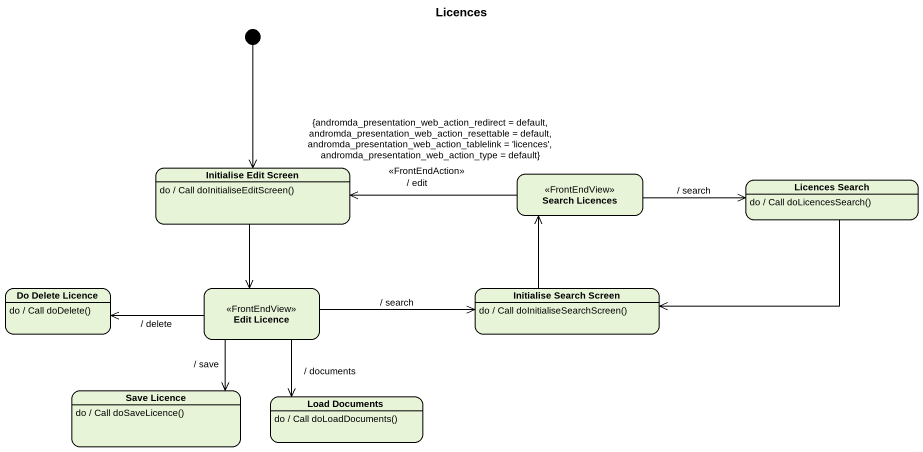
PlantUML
@startuml
title Licences
hide empty description
state "Initialise Edit Screen" as Initialise_Edit_Screen
Initialise_Edit_Screen : do / Call doInitialiseEditScreen()
state "Search Licences" as Search_Licences <<FrontEndView>>
state "Licences Search" as Licences_Search
Licences_Search : do / Call doLicencesSearch()
state "Do Delete Licence" as Do_Delete_Licence
Do_Delete_Licence : do / Call doDelete()
state "Edit Licence" as Edit_Licence <<FrontEndView>>
state "Initialise Search Screen" as Initialise_Search_Screen
Initialise_Search_Screen : do / Call doInitialiseSearchScreen()
state "Save Licence" as Save_Licence
Save_Licence : do / Call doSaveLicence()
state "Load Documents" as Load_Documents
Load_Documents : do / Call doLoadDocuments()
[*] --> Initialise_Edit_Screen
Initialise_Edit_Screen --> Edit_Licence
Search_Licences -left-> Initialise_Edit_Screen : {andromda_presentation_web_action_redirect = default, andromda_presentation_web_action_resettable = default, andromda_presentation_web_action_tablelink = 'licences', andromda_presentation_web_action_type = default}\n<<FrontEndAction>>\n/ edit
Search_Licences -right-> Licences_Search : / search
Licences_Search -left-> Initialise_Search_Screen
Edit_Licence -left-> Do_Delete_Licence : / delete
Edit_Licence -right-> Initialise_Search_Screen : / search
Edit_Licence --> Save_Licence : / save
Edit_Licence --> Load_Documents : / documents
Initialise_Search_Screen -up-> Search_Licences
@enduml
